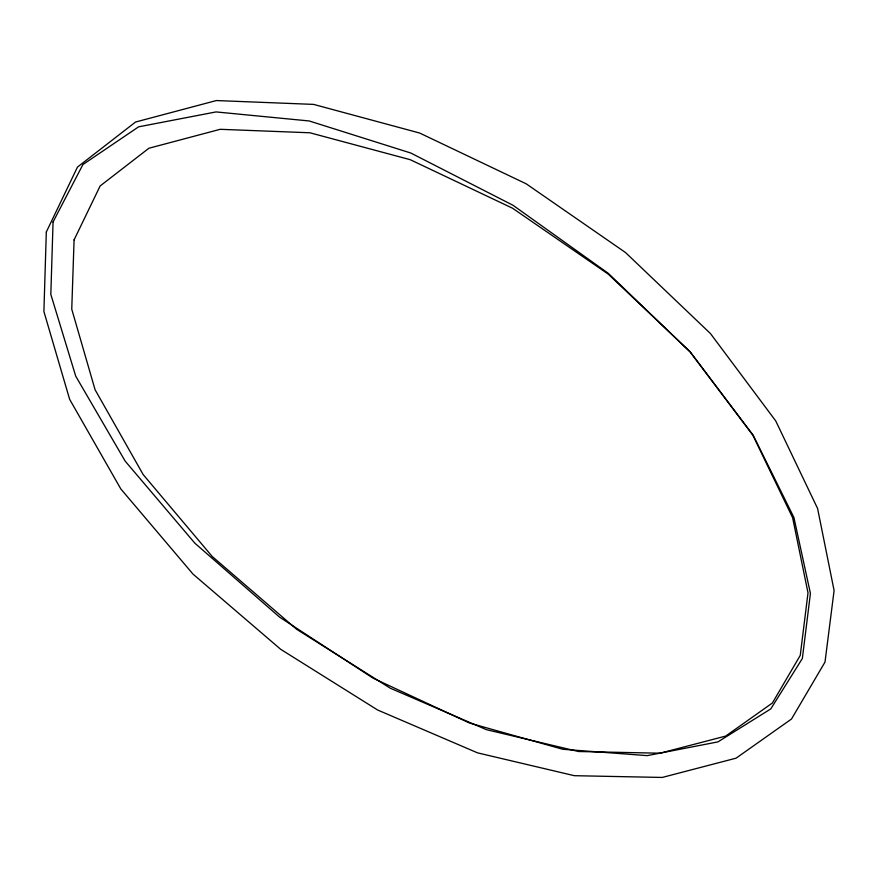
<?xml version="1.0" encoding="UTF-8"?>
<svg xmlns="http://www.w3.org/2000/svg" width="878" height="878" viewBox="0 0 878 878"><rect width="100%" height="100%" fill="white"/><g stroke="black" fill="none" stroke-linecap="round" stroke-linejoin="round"><path stroke-width="1.32" d="M46.315 232.011L43.9 311.514L69.647 399.336L120.824 488.947L193.006 574.102L280.653 649.281L377.606 709.995L477.544 752.852L574.333 775.691L662.221 777.447L736.082 758.175L791.517 719.005L825.002 662.078L834.1 590.532L817.594 508.494L775.746 420.946L710.489 333.596L625.509 252.535L526.251 183.842L419.629 133.028L313.6 104.394L216.361 100.553L135.563 122.02L77.473 167.083L46.315 232.011M53.064 221.947L50.825 294.393L75.727 376.168L125.159 461.104L194.883 543.219L279.544 617.091L373.139 678.189L469.543 723.044L562.754 749.274L647.207 755.629L717.952 741.888L770.774 708.908L802.36 658.489L810.427 593.429L793.91 517.482L753.17 435.225L690.119 351.946L608.333 273.376L513.026 205.287L410.816 153.035L309.21 120.966L216.054 111.923L138.625 126.827L82.927 164.537L53.064 221.947M74.081 239.881L71.755 309.188L95.087 389.755L143.169 474.57L212.191 556.465L296.676 629.306L390.304 688.22L486.445 729.673L578.503 751.513L660.091 753.203L725.689 736.082L772.388 703.004L800.253 655.383L808.012 592.848L792.625 517.702L752.885 435.247L690.196 351.858L608.18 274.068L512.467 208.174L410.245 159.697L309.901 132.776L220.213 129.307L148.909 148.239L100.147 185.949L74.081 239.881"/></g></svg>
